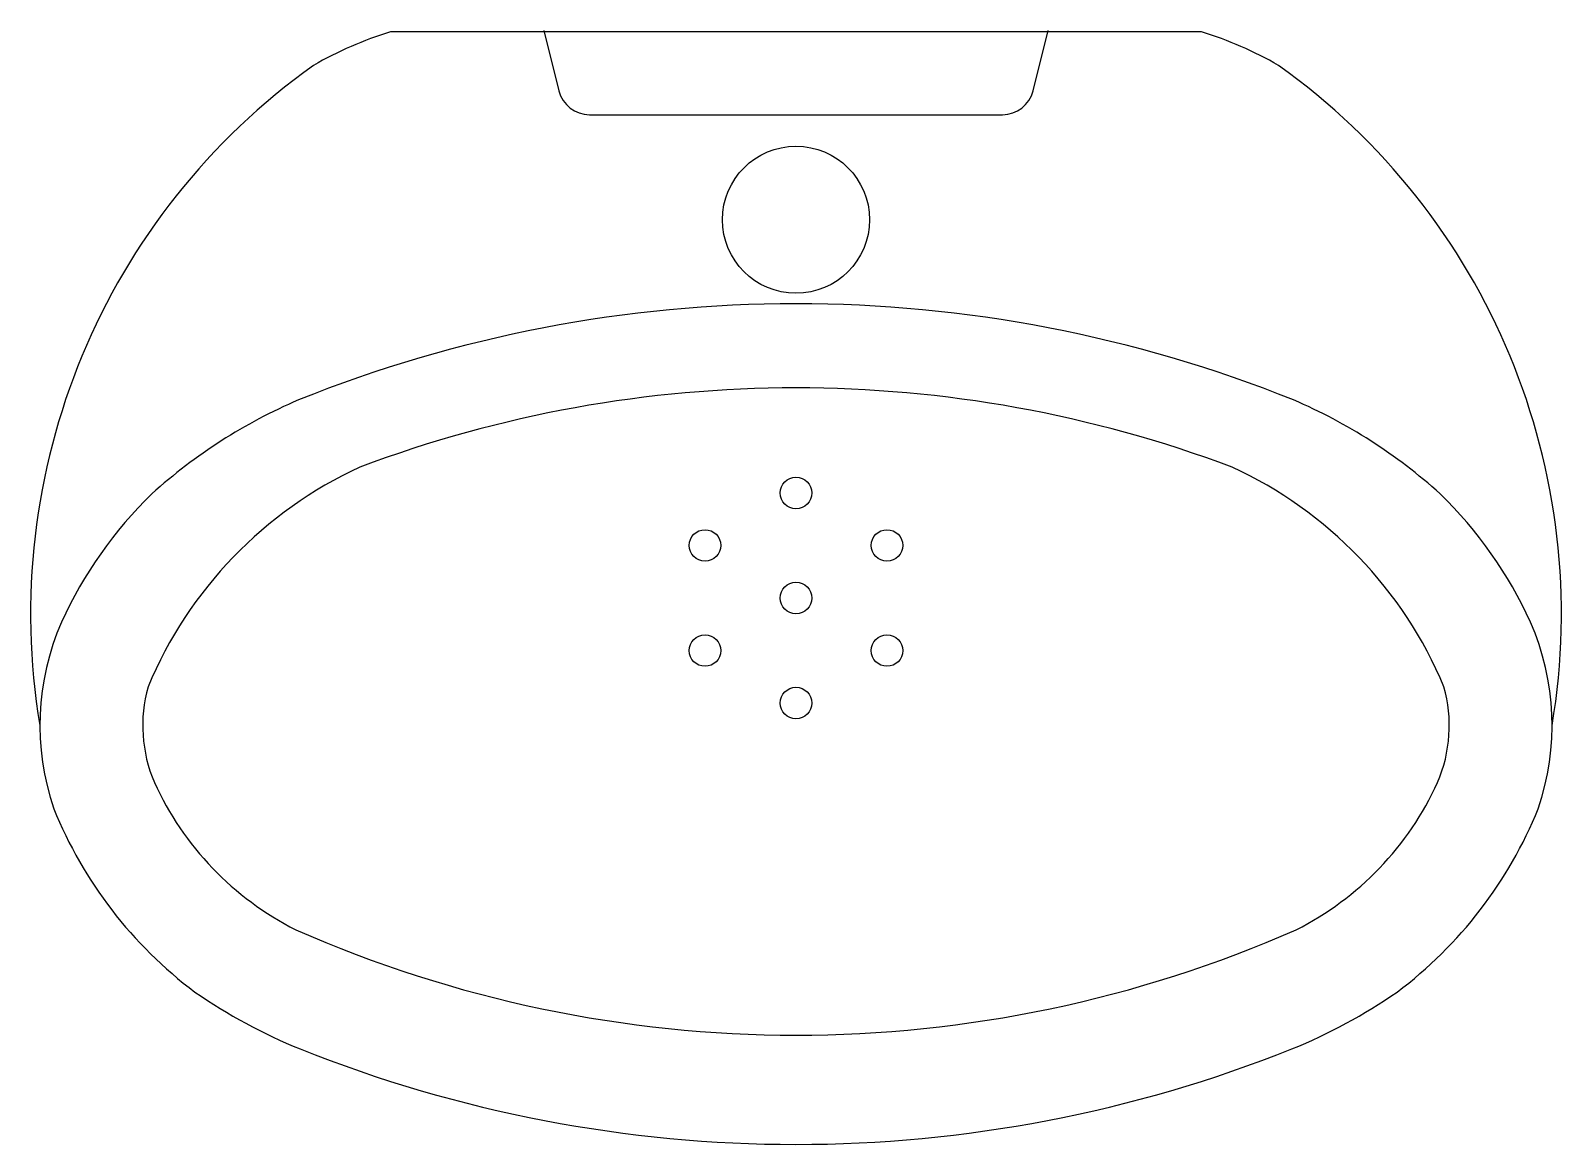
# Model space of a CAD drawing. Extents: x 3.694 to 4.058, y 2.081 to 2.346.
import ezdxf

# ---------------------------------------------------------------- set-up
doc = ezdxf.new("R2010")
doc.units = 0
doc.header["$MEASUREMENT"] = 0
doc.layers.add('PECAS', color=5, linetype='CONTINUOUS')

msp = doc.modelspace()

# ---------------------------------------------------------------- linework, layer by layer
at = {"layer": 'PECAS'}
for points in [[(3.81625, 2.34636), (3.81983, 2.33204, 0.344151), (3.82711, 2.32636), (3.92539, 2.32636, 0.344151), (3.93267, 2.33204), (3.93625, 2.34636)], [(4.0562, 2.18106, 0.287115), (3.99109, 2.33808, 0.057766), (3.97276, 2.34606), (3.77974, 2.34606, 0.057766), (3.76141, 2.33808, 0.287115), (3.6963, 2.18106)]]:
    msp.add_lwpolyline(points, format="xyb", dxfattribs=at)
for points in [[(3.72296, 2.23617, 0.091653), (3.70144, 2.20563, 0.187809), (3.6996, 2.16123, 0.136535), (3.7332, 2.11761, 0.054248), (3.75822, 2.10407, 0.192416), (3.99428, 2.10407, 0.054248), (4.0193, 2.11761, 0.136535), (4.0529, 2.16123, 0.187809), (4.05106, 2.20563, 0.091653), (4.02954, 2.23617, 0.080996), (3.99469, 2.25849, 0.193139), (3.75781, 2.25849, 0.080996)], [(3.9953, 2.13244, 0.170706), (4.02896, 2.16749, 0.171092), (4.03045, 2.19024, 0.188132), (3.98006, 2.24249, 0.18173), (3.77244, 2.24249, 0.188132), (3.72205, 2.19024, 0.171092), (3.72354, 2.16749, 0.170706), (3.7572, 2.13244, 0.210704)]]:
    msp.add_lwpolyline(points, format="xyb", close=True, dxfattribs=at)
for centre, radius in [((3.87625, 2.30136), 0.0175), ((3.87625, 2.23636), 0.00375), ((3.8546, 2.22386), 0.00375), ((3.8979, 2.22386), 0.00375), ((3.87625, 2.21136), 0.00375), ((3.8546, 2.19886), 0.00375), ((3.8979, 2.19886), 0.00375), ((3.87625, 2.18636), 0.00375)]:
    msp.add_circle(centre, radius, dxfattribs=at)

doc.saveas('drawing.dxf')
